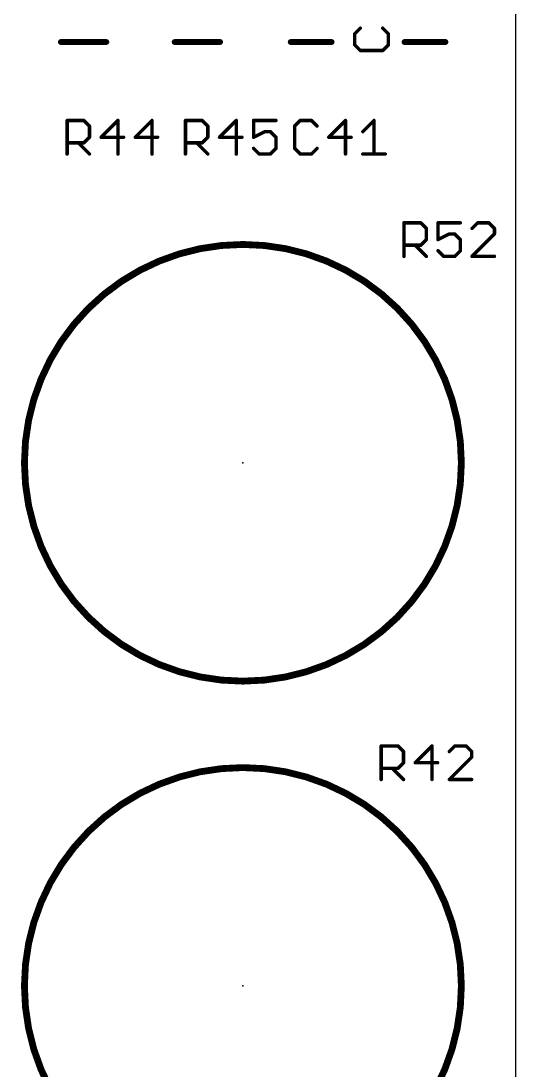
# Model space of a CAD drawing. Extents: x -0.01 to 3.1, y -0.02 to 3.54.
# Drawn here: x 2.131 to 2.559, y 1.718 to 2.626 of the extents above; entities that cross this region are included whole.
import ezdxf

# ---------------------------------------------------------------- set-up
doc = ezdxf.new("R2010")
doc.units = 0
for name, color, linetype in [('20', 7, 'CONTINUOUS'), ('21', 253, 'CONTINUOUS'), ('23', 7, 'CONTINUOUS'), ('25', 253, 'CONTINUOUS')]:
    doc.layers.add(name, color=color, linetype=linetype)

msp = doc.modelspace()

# ---------------------------------------------------------------- linework, layer by layer
at = {"layer": '20'}
msp.add_line((2.559055, 0), (2.559055, 3.543307), dxfattribs=at)
at = {"layer": '21'}
for points, const_width in [([(2.204724, 2.608268), (2.165354, 2.608268)], 0.005), ([(2.30315, 2.608268), (2.26378, 2.608268)], 0.005), ([(2.364173, 2.608268), (2.399606, 2.608268)], 0.005), ([(2.462598, 2.608268), (2.498031, 2.608268)], 0.005), ([(2.442445, 1.970004), (2.442445, 1.999029)], 0.003), ([(2.442445, 1.999029), (2.456957, 1.999029)], 0.003), ([(2.456957, 1.999029), (2.461795, 1.994191)], 0.003), ([(2.486422, 1.999029), (2.47191, 1.984516)], 0.003), ([(2.486422, 1.970004), (2.486422, 1.999029)], 0.003), ([(2.506213, 1.999029), (2.501375, 1.994191)], 0.003), ([(2.515888, 1.999029), (2.506213, 1.999029)], 0.003), ([(2.520725, 1.994191), (2.515888, 1.999029)], 0.003), ([(2.461795, 1.994191), (2.461795, 1.984516)], 0.003), ([(2.501375, 1.970004), (2.520725, 1.989354)], 0.003), ([(2.520725, 1.989354), (2.520725, 1.994191)], 0.003), ([(2.456957, 1.979679), (2.442445, 1.979679)], 0.003), ([(2.45212, 1.979679), (2.461795, 1.970004)], 0.003), ([(2.461795, 1.984516), (2.456957, 1.979679)], 0.003), ([(2.47191, 1.984516), (2.49126, 1.984516)], 0.003), ([(2.520725, 1.970004), (2.501375, 1.970004)], 0.003)]:
    msp.add_lwpolyline(points, dxfattribs=dict(at, const_width=const_width))
for points, const_width in [([(2.165354, 2.609518, 1), (2.165354, 2.607018)], 0.0025), ([(2.204724, 2.607018, 1), (2.204724, 2.609518)], 0.0025), ([(2.26378, 2.609518, 1), (2.26378, 2.607018)], 0.0025), ([(2.30315, 2.607018, 1), (2.30315, 2.609518)], 0.0025), ([(2.364173, 2.609518, 1), (2.364173, 2.607018)], 0.0025), ([(2.399606, 2.607018, 1), (2.399606, 2.609518)], 0.0025), ([(2.462598, 2.609518, 1), (2.462598, 2.607018)], 0.0025), ([(2.498031, 2.607018, 1), (2.498031, 2.609518)], 0.0025), ([(2.322835, 2.055118, 1), (2.322835, 2.433071, 1), (2.322835, 2.055118)], 0.005906), ([(2.443195, 1.999029, 1), (2.441695, 1.999029)], 0.0015), ([(2.442445, 1.999779, 1), (2.442445, 1.998279)], 0.0015), ([(2.457488, 1.999559, 1), (2.456427, 1.998498)], 0.0015), ([(2.456957, 1.998279, 1), (2.456957, 1.999779)], 0.0015), ([(2.487172, 1.999029, 1), (2.485672, 1.999029)], 0.0015), ([(2.486953, 1.998498, 1), (2.485892, 1.999559)], 0.0015), ([(2.506213, 1.999779, 1), (2.506213, 1.998279)], 0.0015), ([(2.506743, 1.998498, 1), (2.505682, 1.999559)], 0.0015), ([(2.516418, 1.999559, 1), (2.515357, 1.998498)], 0.0015), ([(2.515888, 1.998279, 1), (2.515888, 1.999779)], 0.0015), ([(2.462545, 1.994191, 1), (2.461045, 1.994191)], 0.0015), ([(2.461264, 1.993661, 1), (2.462325, 1.994722)], 0.0015), ([(2.500845, 1.994722, 1), (2.501906, 1.993661)], 0.0015), ([(2.521475, 1.994191, 1), (2.519975, 1.994191)], 0.0015), ([(2.520195, 1.993661, 1), (2.521255, 1.994722)], 0.0015), ([(2.521255, 1.988823, 1), (2.520195, 1.989884)], 0.0015), ([(2.322835, 1.602362, 1), (2.322835, 1.980315, 1), (2.322835, 1.602362)], 0.005906), ([(2.442445, 1.980429, 1), (2.442445, 1.978929)], 0.0015), ([(2.45265, 1.980209, 1), (2.451589, 1.979148)], 0.0015), ([(2.456957, 1.978929, 1), (2.456957, 1.980429)], 0.0015), ([(2.461045, 1.984516, 1), (2.462545, 1.984516)], 0.0015), ([(2.462325, 1.983986, 1), (2.461264, 1.985047)], 0.0015), ([(2.47191, 1.985266, 1), (2.47191, 1.983766)], 0.0015), ([(2.47138, 1.985047, 1), (2.47244, 1.983986)], 0.0015), ([(2.49126, 1.983766, 1), (2.49126, 1.985266)], 0.0015), ([(2.519975, 1.989354, 1), (2.521475, 1.989354)], 0.0015), ([(2.456427, 1.980209, 1), (2.457488, 1.979148)], 0.0015), ([(2.441695, 1.970004, 1), (2.443195, 1.970004)], 0.0015), ([(2.461264, 1.969474, 1), (2.462325, 1.970534)], 0.0015), ([(2.485672, 1.970004, 1), (2.487172, 1.970004)], 0.0015), ([(2.501375, 1.970754, 1), (2.501375, 1.969254)], 0.0015), ([(2.500845, 1.970534, 1), (2.501906, 1.969474)], 0.0015), ([(2.520725, 1.969254, 1), (2.520725, 1.970754)], 0.0015)]:
    msp.add_lwpolyline(points, format="xyb", dxfattribs=dict(at, const_width=const_width))
at = {"layer": '23'}
for p in [(2.185039, 2.608268), (2.283465, 2.608268), (2.38189, 2.608268), (2.480315, 2.608268), (2.322835, 2.244094), (2.322835, 1.791339)]:
    msp.add_point(p, dxfattribs=at)
at = {"layer": '25', "const_width": 0.003}
for points in [[(2.424411, 2.620259), (2.419574, 2.615422)], [(2.448598, 2.615422), (2.443761, 2.620259)], [(2.419574, 2.615422), (2.419574, 2.605747)], [(2.448598, 2.605747), (2.448598, 2.615422)], [(2.419574, 2.605747), (2.424411, 2.600909)], [(2.424411, 2.600909), (2.443761, 2.600909)], [(2.443761, 2.600909), (2.448598, 2.605747)], [(2.170791, 2.511343), (2.170791, 2.540367)], [(2.170791, 2.540367), (2.185304, 2.540367)], [(2.185304, 2.540367), (2.190141, 2.53553)], [(2.190141, 2.53553), (2.190141, 2.525855)], [(2.214769, 2.540367), (2.200257, 2.525855)], [(2.214769, 2.511343), (2.214769, 2.540367)], [(2.244234, 2.540367), (2.229722, 2.525855)], [(2.244234, 2.511343), (2.244234, 2.540367)], [(2.273154, 2.511343), (2.273154, 2.540367)], [(2.273154, 2.540367), (2.287666, 2.540367)], [(2.287666, 2.540367), (2.292503, 2.53553)], [(2.292503, 2.53553), (2.292503, 2.525855)], [(2.317131, 2.540367), (2.302619, 2.525855)], [(2.317131, 2.511343), (2.317131, 2.540367)], [(2.351434, 2.540367), (2.332084, 2.540367)], [(2.332084, 2.540367), (2.332084, 2.525855)], [(2.372479, 2.540367), (2.367642, 2.53553)], [(2.367642, 2.53553), (2.367642, 2.51618)], [(2.382154, 2.540367), (2.372479, 2.540367)], [(2.386992, 2.53553), (2.382154, 2.540367)], [(2.411619, 2.540367), (2.397107, 2.525855)], [(2.411619, 2.511343), (2.411619, 2.540367)], [(2.426572, 2.530692), (2.436247, 2.540367)], [(2.436247, 2.540367), (2.436247, 2.511343)], [(2.190141, 2.525855), (2.185304, 2.521017)], [(2.200257, 2.525855), (2.219606, 2.525855)], [(2.229722, 2.525855), (2.249071, 2.525855)], [(2.292503, 2.525855), (2.287666, 2.521017)], [(2.302619, 2.525855), (2.321969, 2.525855)], [(2.332084, 2.525855), (2.341759, 2.530692)], [(2.341759, 2.530692), (2.346596, 2.530692)], [(2.346596, 2.530692), (2.351434, 2.525855)], [(2.351434, 2.525855), (2.351434, 2.51618)], [(2.397107, 2.525855), (2.416457, 2.525855)], [(2.185304, 2.521017), (2.170791, 2.521017)], [(2.180466, 2.521017), (2.190141, 2.511343)], [(2.287666, 2.521017), (2.273154, 2.521017)], [(2.282828, 2.521017), (2.292503, 2.511343)], [(2.336921, 2.511343), (2.332084, 2.51618)], [(2.351434, 2.51618), (2.346596, 2.511343)], [(2.367642, 2.51618), (2.372479, 2.511343)], [(2.382154, 2.511343), (2.386992, 2.51618)], [(2.346596, 2.511343), (2.336921, 2.511343)], [(2.372479, 2.511343), (2.382154, 2.511343)], [(2.426572, 2.511343), (2.445922, 2.511343)], [(2.46213, 2.42276), (2.46213, 2.451785)], [(2.46213, 2.451785), (2.476642, 2.451785)], [(2.476642, 2.451785), (2.48148, 2.446947)], [(2.48148, 2.446947), (2.48148, 2.437272)], [(2.510945, 2.451785), (2.491595, 2.451785)], [(2.491595, 2.451785), (2.491595, 2.437272)], [(2.525898, 2.451785), (2.52106, 2.446947)], [(2.535573, 2.451785), (2.525898, 2.451785)], [(2.54041, 2.446947), (2.535573, 2.451785)], [(2.54041, 2.44211), (2.54041, 2.446947)], [(2.48148, 2.437272), (2.476642, 2.432435)], [(2.491595, 2.437272), (2.50127, 2.44211)], [(2.50127, 2.44211), (2.506107, 2.44211)], [(2.506107, 2.44211), (2.510945, 2.437272)], [(2.510945, 2.437272), (2.510945, 2.427597)], [(2.52106, 2.42276), (2.54041, 2.44211)], [(2.476642, 2.432435), (2.46213, 2.432435)], [(2.471805, 2.432435), (2.48148, 2.42276)], [(2.496432, 2.42276), (2.491595, 2.427597)], [(2.510945, 2.427597), (2.506107, 2.42276)], [(2.506107, 2.42276), (2.496432, 2.42276)], [(2.54041, 2.42276), (2.52106, 2.42276)]]:
    msp.add_lwpolyline(points, dxfattribs=at)
at = {"layer": '25', "const_width": 0.0015}
for points in [[(2.424942, 2.619729, 1), (2.423881, 2.62079)], [(2.444291, 2.62079, 1), (2.443231, 2.619729)], [(2.419043, 2.615952, 1), (2.420104, 2.614891)], [(2.420324, 2.615422, 1), (2.418824, 2.615422)], [(2.449348, 2.615422, 1), (2.447848, 2.615422)], [(2.448068, 2.614891, 1), (2.449129, 2.615952)], [(2.420104, 2.606277, 1), (2.419043, 2.605216)], [(2.418824, 2.605747, 1), (2.420324, 2.605747)], [(2.424411, 2.601659, 1), (2.424411, 2.600159)], [(2.423881, 2.600379, 1), (2.424941, 2.60144)], [(2.443231, 2.60144, 1), (2.444291, 2.600379)], [(2.443761, 2.600159, 1), (2.443761, 2.601659)], [(2.447848, 2.605747, 1), (2.449348, 2.605747)], [(2.449129, 2.605216, 1), (2.448068, 2.606277)], [(2.171541, 2.540367, 1), (2.170041, 2.540367)], [(2.170791, 2.541117, 1), (2.170791, 2.539617)], [(2.185834, 2.540898, 1), (2.184773, 2.539837)], [(2.185304, 2.539617, 1), (2.185304, 2.541117)], [(2.190891, 2.53553, 1), (2.189391, 2.53553)], [(2.189611, 2.534999, 1), (2.190671, 2.53606)], [(2.215519, 2.540367, 1), (2.214019, 2.540367)], [(2.215299, 2.539837, 1), (2.214238, 2.540898)], [(2.244984, 2.540367, 1), (2.243484, 2.540367)], [(2.244764, 2.539837, 1), (2.243704, 2.540898)], [(2.273904, 2.540367, 1), (2.272404, 2.540367)], [(2.273154, 2.541117, 1), (2.273154, 2.539617)], [(2.288196, 2.540898, 1), (2.287136, 2.539837)], [(2.287666, 2.539617, 1), (2.287666, 2.541117)], [(2.293253, 2.53553, 1), (2.291753, 2.53553)], [(2.291973, 2.534999, 1), (2.293034, 2.53606)], [(2.317881, 2.540367, 1), (2.316381, 2.540367)], [(2.317661, 2.539837, 1), (2.316601, 2.540898)], [(2.332084, 2.541117, 1), (2.332084, 2.539617)], [(2.332834, 2.540367, 1), (2.331334, 2.540367)], [(2.351434, 2.539617, 1), (2.351434, 2.541117)], [(2.367111, 2.53606, 1), (2.368172, 2.534999)], [(2.368392, 2.53553, 1), (2.366892, 2.53553)], [(2.372479, 2.541117, 1), (2.372479, 2.539617)], [(2.373009, 2.539837, 1), (2.371949, 2.540898)], [(2.382684, 2.540898, 1), (2.381624, 2.539837)], [(2.382154, 2.539617, 1), (2.382154, 2.541117)], [(2.386461, 2.534999, 1), (2.387522, 2.53606)], [(2.412369, 2.540367, 1), (2.410869, 2.540367)], [(2.41215, 2.539837, 1), (2.411089, 2.540898)], [(2.436997, 2.540367, 1), (2.435497, 2.540367)], [(2.436777, 2.539837, 1), (2.435717, 2.540898)], [(2.189391, 2.525855, 1), (2.190891, 2.525855)], [(2.190671, 2.525324, 1), (2.189611, 2.526385)], [(2.199726, 2.526385, 1), (2.200787, 2.525324)], [(2.200257, 2.526605, 1), (2.200257, 2.525105)], [(2.219606, 2.525105, 1), (2.219606, 2.526605)], [(2.229191, 2.526385, 1), (2.230252, 2.525324)], [(2.229722, 2.526605, 1), (2.229722, 2.525105)], [(2.249071, 2.525105, 1), (2.249071, 2.526605)], [(2.291753, 2.525855, 1), (2.293253, 2.525855)], [(2.293034, 2.525324, 1), (2.291973, 2.526385)], [(2.302088, 2.526385, 1), (2.303149, 2.525324)], [(2.302619, 2.526605, 1), (2.302619, 2.525105)], [(2.321969, 2.525105, 1), (2.321969, 2.526605)], [(2.331748, 2.526526, 1), (2.332419, 2.525184)], [(2.331334, 2.525855, 1), (2.332834, 2.525855)], [(2.341759, 2.531442, 1), (2.341759, 2.529942)], [(2.342094, 2.530021, 1), (2.341423, 2.531363)], [(2.347127, 2.531223, 1), (2.346066, 2.530162)], [(2.346596, 2.529942, 1), (2.346596, 2.531442)], [(2.352184, 2.525855, 1), (2.350684, 2.525855)], [(2.350903, 2.525324, 1), (2.351964, 2.526385)], [(2.397107, 2.526605, 1), (2.397107, 2.525105)], [(2.396577, 2.526385, 1), (2.397637, 2.525324)], [(2.416457, 2.525105, 1), (2.416457, 2.526605)], [(2.426042, 2.531223, 1), (2.427102, 2.530162)], [(2.170791, 2.521767, 1), (2.170791, 2.520267)], [(2.180996, 2.521548, 1), (2.179936, 2.520487)], [(2.184773, 2.521548, 1), (2.185834, 2.520487)], [(2.185304, 2.520267, 1), (2.185304, 2.521767)], [(2.273154, 2.521767, 1), (2.273154, 2.520267)], [(2.283359, 2.521548, 1), (2.282298, 2.520487)], [(2.287136, 2.521548, 1), (2.288196, 2.520487)], [(2.287666, 2.520267, 1), (2.287666, 2.521767)], [(2.332614, 2.51671, 1), (2.331554, 2.51565)], [(2.351964, 2.51565, 1), (2.350903, 2.51671)], [(2.368172, 2.51671, 1), (2.367111, 2.51565)], [(2.387522, 2.51565, 1), (2.386461, 2.51671)], [(2.170041, 2.511343, 1), (2.171541, 2.511343)], [(2.189611, 2.510812, 1), (2.190671, 2.511873)], [(2.214019, 2.511343, 1), (2.215519, 2.511343)], [(2.243484, 2.511343, 1), (2.244984, 2.511343)], [(2.272404, 2.511343, 1), (2.273904, 2.511343)], [(2.291973, 2.510812, 1), (2.293034, 2.511873)], [(2.316381, 2.511343, 1), (2.317881, 2.511343)], [(2.336921, 2.512093, 1), (2.336921, 2.510593)], [(2.336391, 2.510812, 1), (2.337452, 2.511873)], [(2.346066, 2.511873, 1), (2.347127, 2.510812)], [(2.346596, 2.510593, 1), (2.346596, 2.512093)], [(2.350684, 2.51618, 1), (2.352184, 2.51618)], [(2.366892, 2.51618, 1), (2.368392, 2.51618)], [(2.372479, 2.512093, 1), (2.372479, 2.510593)], [(2.371949, 2.510812, 1), (2.373009, 2.511873)], [(2.381624, 2.511873, 1), (2.382684, 2.510812)], [(2.382154, 2.510593, 1), (2.382154, 2.512093)], [(2.410869, 2.511343, 1), (2.412369, 2.511343)], [(2.426572, 2.512093, 1), (2.426572, 2.510593)], [(2.435497, 2.511343, 1), (2.436997, 2.511343)], [(2.445922, 2.510593, 1), (2.445922, 2.512093)], [(2.46288, 2.451785, 1), (2.46138, 2.451785)], [(2.46213, 2.452535, 1), (2.46213, 2.451035)], [(2.477173, 2.452315, 1), (2.476112, 2.451254)], [(2.476642, 2.451035, 1), (2.476642, 2.452535)], [(2.48223, 2.446947, 1), (2.48073, 2.446947)], [(2.480949, 2.446417, 1), (2.48201, 2.447477)], [(2.491595, 2.452535, 1), (2.491595, 2.451035)], [(2.492345, 2.451785, 1), (2.490845, 2.451785)], [(2.510945, 2.451035, 1), (2.510945, 2.452535)], [(2.52053, 2.447477, 1), (2.521591, 2.446417)], [(2.525898, 2.452535, 1), (2.525898, 2.451035)], [(2.526428, 2.451254, 1), (2.525367, 2.452315)], [(2.536103, 2.452315, 1), (2.535042, 2.451254)], [(2.535573, 2.451035, 1), (2.535573, 2.452535)], [(2.54116, 2.446947, 1), (2.53966, 2.446947)], [(2.53988, 2.446417, 1), (2.54094, 2.447477)], [(2.48073, 2.437272, 1), (2.48223, 2.437272)], [(2.48201, 2.436742, 1), (2.480949, 2.437802)], [(2.49126, 2.437943, 1), (2.491931, 2.436601)], [(2.490845, 2.437272, 1), (2.492345, 2.437272)], [(2.50127, 2.44286, 1), (2.50127, 2.44136)], [(2.501605, 2.441439, 1), (2.500935, 2.44278)], [(2.506638, 2.44264, 1), (2.505577, 2.441579)], [(2.506107, 2.44136, 1), (2.506107, 2.44286)], [(2.511695, 2.437272, 1), (2.510195, 2.437272)], [(2.510415, 2.436742, 1), (2.511475, 2.437802)], [(2.53966, 2.44211, 1), (2.54116, 2.44211)], [(2.54094, 2.441579, 1), (2.53988, 2.44264)], [(2.46213, 2.433185, 1), (2.46213, 2.431685)], [(2.472335, 2.432965, 1), (2.471274, 2.431904)], [(2.476112, 2.432965, 1), (2.477173, 2.431904)], [(2.476642, 2.431685, 1), (2.476642, 2.433185)], [(2.492125, 2.428128, 1), (2.491065, 2.427067)], [(2.510195, 2.427597, 1), (2.511695, 2.427597)], [(2.511475, 2.427067, 1), (2.510415, 2.428128)], [(2.46138, 2.42276, 1), (2.46288, 2.42276)], [(2.480949, 2.42223, 1), (2.48201, 2.42329)], [(2.496432, 2.42351, 1), (2.496432, 2.42201)], [(2.495902, 2.42223, 1), (2.496963, 2.42329)], [(2.505577, 2.42329, 1), (2.506638, 2.42223)], [(2.506107, 2.42201, 1), (2.506107, 2.42351)], [(2.52106, 2.42351, 1), (2.52106, 2.42201)], [(2.52053, 2.42329, 1), (2.521591, 2.42223)], [(2.54041, 2.42201, 1), (2.54041, 2.42351)]]:
    msp.add_lwpolyline(points, format="xyb", dxfattribs=at)

doc.saveas('drawing.dxf')
